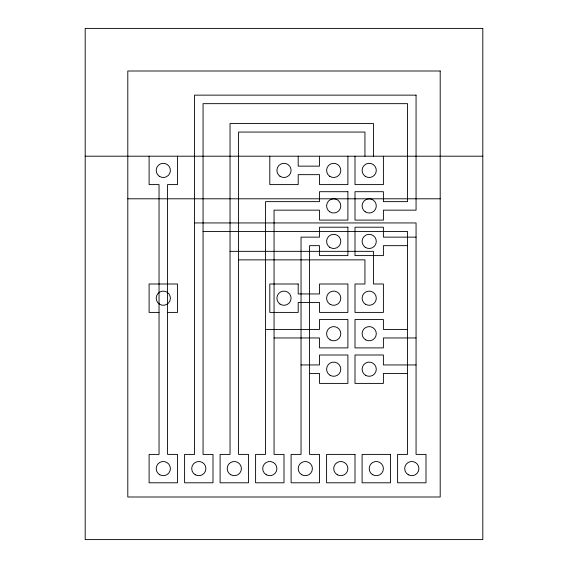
<?xml version="1.0" encoding="UTF-8"?>
<svg xmlns="http://www.w3.org/2000/svg" width="568" height="568" viewBox="0 0 568 568"><rect width="100%" height="100%" fill="white"/><g stroke="black" fill="none" stroke-linecap="round" stroke-linejoin="round"><path stroke-width="0.85" d="M85.2 156.2L482.8 156.2M127.8 198.8L440.2 198.8M194.54 222.94L416.06 222.94L416.06 454.4L426 454.4L426 482.8L397.6 482.8L397.6 454.4L407.54 454.4L407.54 231.46L203.06 231.46M416.06 237.14L383.4 237.14L383.4 227.2L355 227.2L355 255.6L383.4 255.6L383.4 245.66L407.54 245.66M230.04 251.34L373.46 251.34L373.46 284L383.4 284L383.4 312.4L355 312.4L355 284L364.94 284L364.94 259.86L238.56 259.86M159.04 312.4L149.1 312.4L149.1 284L177.5 284L177.5 312.4L167.56 312.4M265.54 329.44L319.5 329.44L319.5 319.5L347.9 319.5L347.9 347.9L319.5 347.9L319.5 337.96L274.06 337.96M407.54 329.44L383.4 329.44L383.4 319.5L355 319.5L355 347.9L383.4 347.9L383.4 337.96L416.06 337.96M301.04 364.94L319.5 364.94L319.5 355L347.9 355L347.9 383.4L319.5 383.4L319.5 373.46L309.56 373.46M416.06 364.94L383.4 364.94L383.4 355L355 355L355 383.4L383.4 383.4L383.4 373.46L407.54 373.46M383.4 156.2L383.4 184.6L355 184.6L355 156.2M373.46 156.2L373.46 123.54L230.04 123.54L230.04 454.4L220.1 454.4L220.1 482.8L248.5 482.8L248.5 454.4L238.56 454.4L238.56 132.06L364.94 132.06L364.94 156.2M347.9 156.2L347.9 184.6L319.5 184.6L319.5 174.66L298.2 174.66L298.2 184.6L269.8 184.6L269.8 156.2M319.5 156.2L319.5 166.14L298.2 166.14L298.2 156.2M177.5 156.2L177.5 184.6L167.56 184.6L167.56 454.4L177.5 454.4L177.5 482.8L149.1 482.8L149.1 454.4L159.04 454.4L159.04 184.6L149.1 184.6L149.1 156.2M482.8 28.4L85.2 28.4L85.2 539.6L482.8 539.6L482.8 28.4M440.2 71L127.8 71L127.8 497L440.2 497L440.2 71M416.06 95.14L194.54 95.14L194.54 454.4L184.6 454.4L184.6 482.8L213 482.8L213 454.4L203.06 454.4L203.06 103.66L407.54 103.66L407.54 201.64L383.4 201.64L383.4 191.7L355 191.7L355 220.1L383.4 220.1L383.4 210.16L416.06 210.16L416.06 95.14M347.9 191.7L319.5 191.7L319.5 201.64L265.54 201.64L265.54 454.4L255.6 454.4L255.6 482.8L284 482.8L284 454.4L274.06 454.4L274.06 210.16L319.5 210.16L319.5 220.1L347.9 220.1L347.9 191.7M347.9 227.2L319.5 227.2L319.5 237.14L301.04 237.14L301.04 454.4L291.1 454.4L291.1 482.8L319.5 482.8L319.5 454.4L309.56 454.4L309.56 245.66L319.5 245.66L319.5 255.6L347.9 255.6L347.9 227.2M298.2 284L269.8 284L269.8 312.4L298.2 312.4L298.2 302.46L319.5 302.46L319.5 312.4L347.9 312.4L347.9 284L319.5 284L319.5 293.94L298.2 293.94L298.2 284M355 454.4L326.6 454.4L326.6 482.8L355 482.8L355 454.4M390.5 454.4L362.1 454.4L362.1 482.8L390.5 482.8L390.5 454.4M159.317 304.079A7.1 7.1 0 0 0 170.379 298.704A7.1 7.1 0 0 0 160.197 291.817A7.1 7.1 0 0 0 159.317 304.079M365.65 304.349A7.1 7.1 0 0 0 376.3 298.2A7.1 7.1 0 0 0 365.65 292.051A7.1 7.1 0 0 0 365.65 304.349M365.65 339.849A7.1 7.1 0 0 0 376.3 333.7A7.1 7.1 0 0 0 365.65 327.551A7.1 7.1 0 0 0 365.65 339.849M330.15 304.349A7.1 7.1 0 0 0 340.8 298.2A7.1 7.1 0 0 0 330.15 292.051A7.1 7.1 0 0 0 330.15 304.349M330.15 339.849A7.1 7.1 0 0 0 340.8 333.7A7.1 7.1 0 0 0 330.15 327.551A7.1 7.1 0 0 0 330.15 339.849M365.65 375.349A7.1 7.1 0 0 0 376.3 369.2A7.1 7.1 0 0 0 365.65 363.051A7.1 7.1 0 0 0 365.65 375.349M280.017 304.079A7.1 7.1 0 0 0 291.079 298.704A7.1 7.1 0 0 0 280.897 291.817A7.1 7.1 0 0 0 280.017 304.079M337.25 474.749A7.1 7.1 0 0 0 347.9 468.6A7.1 7.1 0 0 0 337.25 462.451A7.1 7.1 0 0 0 337.25 474.749M195.25 474.749A7.1 7.1 0 0 0 205.9 468.6A7.1 7.1 0 0 0 195.25 462.451A7.1 7.1 0 0 0 195.25 474.749M230.75 474.749A7.1 7.1 0 0 0 241.4 468.6A7.1 7.1 0 0 0 230.75 462.451A7.1 7.1 0 0 0 230.75 474.749M266.25 474.749A7.1 7.1 0 0 0 276.9 468.6A7.1 7.1 0 0 0 266.25 462.451A7.1 7.1 0 0 0 266.25 474.749M301.75 474.749A7.1 7.1 0 0 0 312.4 468.6A7.1 7.1 0 0 0 301.75 462.451A7.1 7.1 0 0 0 301.75 474.749M159.75 474.749A7.1 7.1 0 0 0 170.4 468.6A7.1 7.1 0 0 0 159.75 462.451A7.1 7.1 0 0 0 159.75 474.749M372.75 474.749A7.1 7.1 0 0 0 383.4 468.6A7.1 7.1 0 0 0 372.75 462.451A7.1 7.1 0 0 0 372.75 474.749M408.25 474.749A7.1 7.1 0 0 0 418.9 468.6A7.1 7.1 0 0 0 408.25 462.451A7.1 7.1 0 0 0 408.25 474.749M330.15 375.349A7.1 7.1 0 0 0 340.8 369.2A7.1 7.1 0 0 0 330.15 363.051A7.1 7.1 0 0 0 330.15 375.349M365.217 211.779A7.1 7.1 0 0 0 376.279 206.404A7.1 7.1 0 0 0 366.097 199.517A7.1 7.1 0 0 0 365.217 211.779M329.717 211.779A7.1 7.1 0 0 0 340.779 206.404A7.1 7.1 0 0 0 330.597 199.517A7.1 7.1 0 0 0 329.717 211.779M280.017 176.279A7.1 7.1 0 0 0 291.079 170.904A7.1 7.1 0 0 0 280.897 164.017A7.1 7.1 0 0 0 280.017 176.279M329.717 247.279A7.1 7.1 0 0 0 340.779 241.904A7.1 7.1 0 0 0 330.597 235.017A7.1 7.1 0 0 0 329.717 247.279M159.317 176.279A7.1 7.1 0 0 0 170.379 170.904A7.1 7.1 0 0 0 160.197 164.017A7.1 7.1 0 0 0 159.317 176.279M365.217 176.279A7.1 7.1 0 0 0 376.279 170.904A7.1 7.1 0 0 0 366.097 164.017A7.1 7.1 0 0 0 365.217 176.279M365.217 247.279A7.1 7.1 0 0 0 376.279 241.904A7.1 7.1 0 0 0 366.097 235.017A7.1 7.1 0 0 0 365.217 247.279M329.717 176.279A7.1 7.1 0 0 0 340.779 170.904A7.1 7.1 0 0 0 330.597 164.017A7.1 7.1 0 0 0 329.717 176.279"/></g></svg>
